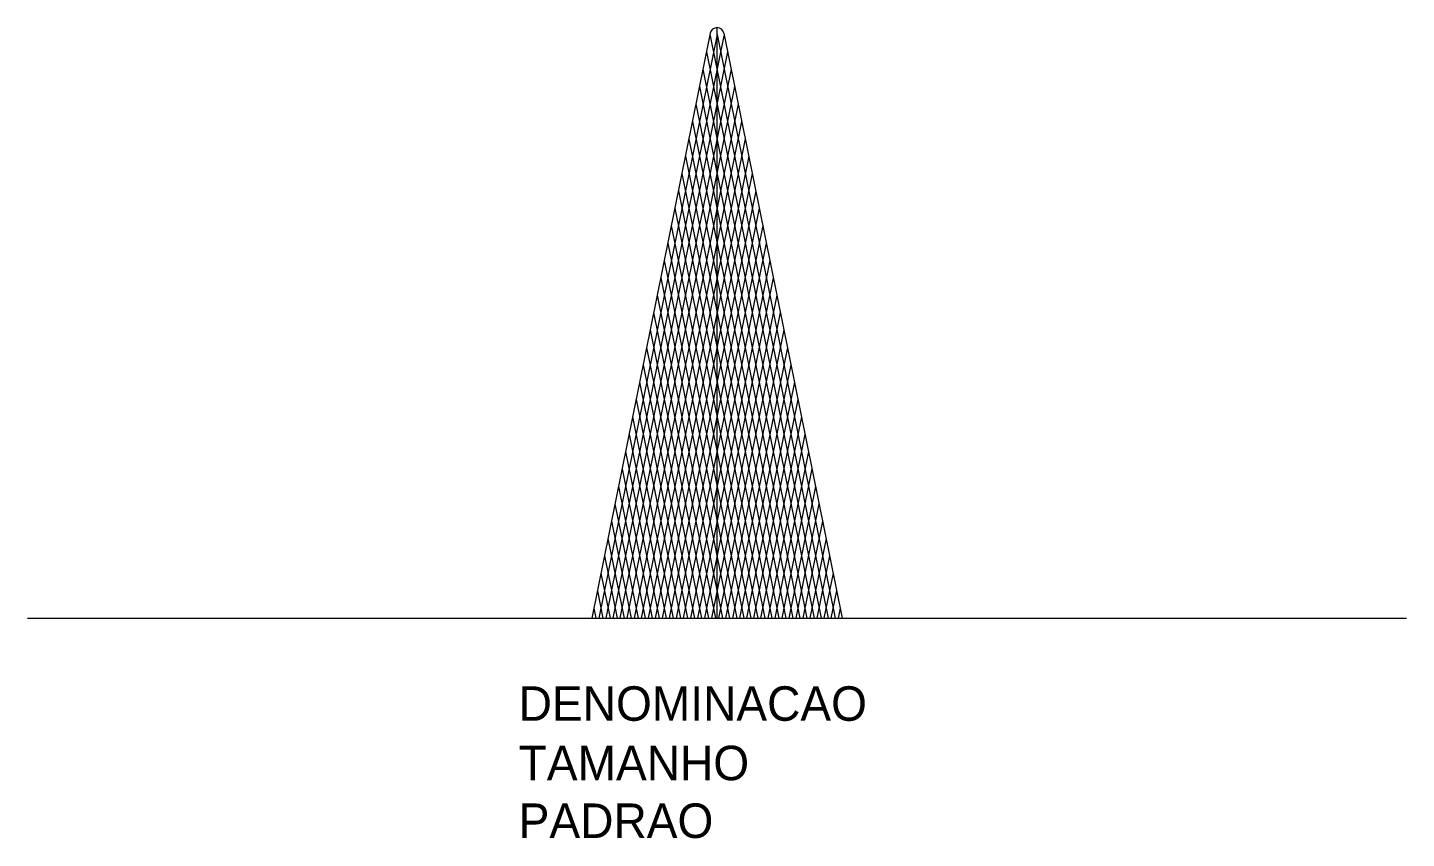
# Model space of a CAD drawing. Extents: x 103 to 303, y 150 to 268.
import ezdxf

# ---------------------------------------------------------------- set-up
doc = ezdxf.new("R2010")
doc.units = 0
doc.layers.add('TUPY', color=3, linetype='CONTINUOUS')

msp = doc.modelspace()

# ---------------------------------------------------------------- linework, layer by layer
at = {"layer": 'TUPY', "color": 0}
for p, q in [((201.53, 266.87), (184.35, 182.02)), ((202.51, 266.67), (185.37, 182.02)), ((203.49, 266.47), (186.39, 182.02)), ((201.53, 266.47), (218.62, 182.02)), ((202.51, 182.02), (202.51, 267.67)), ((202.51, 266.67), (219.64, 182.02)), ((203.49, 266.87), (220.66, 182.02)), ((204.04, 264.15), (187.41, 182.02)), ((200.98, 264.15), (217.6, 182.02)), ((204.55, 261.63), (188.43, 182.02)), ((200.47, 261.63), (216.58, 182.02)), ((205.06, 259.11), (189.45, 182.02)), ((199.96, 259.11), (215.56, 182.02)), ((205.57, 256.59), (190.47, 182.02)), ((199.45, 256.59), (214.54, 182.02)), ((206.08, 254.07), (191.5, 182.02)), ((198.94, 254.07), (213.52, 182.02)), ((206.59, 251.55), (192.52, 182.02)), ((198.43, 251.55), (212.5, 182.02)), ((207.1, 249.03), (193.54, 182.02)), ((197.92, 249.03), (211.48, 182.02)), ((207.61, 246.51), (194.56, 182.02)), ((197.41, 246.51), (210.46, 182.02)), ((208.12, 243.99), (195.58, 182.02)), ((196.9, 243.99), (209.44, 182.02)), ((196.38, 241.47), (208.42, 182.02)), ((208.63, 241.47), (196.6, 182.02)), ((195.87, 238.95), (207.4, 182.02)), ((209.14, 238.95), (197.62, 182.02)), ((195.36, 236.42), (206.38, 182.02)), ((209.65, 236.42), (198.64, 182.02)), ((194.85, 233.9), (205.36, 182.02)), ((210.16, 233.9), (199.66, 182.02)), ((194.34, 231.38), (204.34, 182.02)), ((210.67, 231.38), (200.68, 182.02)), ((193.83, 228.86), (203.32, 182.02)), ((211.18, 228.86), (201.7, 182.02)), ((193.32, 226.34), (202.3, 182.02)), ((211.69, 226.34), (202.72, 182.02)), ((192.81, 223.82), (201.27, 182.02)), ((212.2, 223.82), (203.74, 182.02)), ((192.3, 221.3), (200.25, 182.02)), ((212.71, 221.3), (204.76, 182.02)), ((191.79, 218.78), (199.23, 182.02)), ((213.22, 218.78), (205.78, 182.02)), ((191.28, 216.26), (198.21, 182.02)), ((213.73, 216.26), (206.8, 182.02)), ((190.77, 213.74), (197.19, 182.02)), ((214.24, 213.74), (207.82, 182.02)), ((190.26, 211.22), (196.17, 182.02)), ((214.75, 211.22), (208.84, 182.02)), ((189.75, 208.7), (195.15, 182.02)), ((215.26, 208.7), (209.86, 182.02)), ((189.24, 206.18), (194.13, 182.02)), ((215.77, 206.18), (210.88, 182.02)), ((188.73, 203.66), (193.11, 182.02)), ((216.28, 203.66), (211.9, 182.02)), ((188.22, 201.14), (192.09, 182.02)), ((216.79, 201.14), (212.92, 182.02)), ((187.71, 198.62), (191.07, 182.02)), ((217.3, 198.62), (213.94, 182.02)), ((187.2, 196.09), (190.05, 182.02)), ((217.81, 196.09), (214.96, 182.02)), ((186.69, 193.57), (189.03, 182.02)), ((218.32, 193.57), (215.98, 182.02)), ((186.18, 191.05), (188.01, 182.02)), ((218.83, 191.05), (217, 182.02)), ((185.67, 188.53), (186.99, 182.02)), ((219.34, 188.53), (218.02, 182.02)), ((185.16, 186.01), (185.97, 182.02)), ((219.85, 186.01), (219.04, 182.02)), ((102.51, 182.02), (302.51, 182.02)), ((184.65, 183.49), (184.95, 182.02)), ((220.36, 183.49), (220.06, 182.02))]:
    msp.add_line(p, q, dxfattribs=at)
msp.add_arc((202.51, 266.67), 1, 11.4412, 168.5588, dxfattribs=at)

# ---------------------------------------------------------------- texts
at = {"layer": 'TUPY', "color": 0, "flags": 1}
for tag, p, s in [('DENOMINACAO', (173.74, 167.14), 'EXAUSTAO'), ('TAMANHO', (173.74, 158.52), ''), ('PADRAO', (173.74, 150.15), '')]:
    msp.add_attdef(tag, p, s, height=5, dxfattribs=at)

doc.saveas('drawing.dxf')
